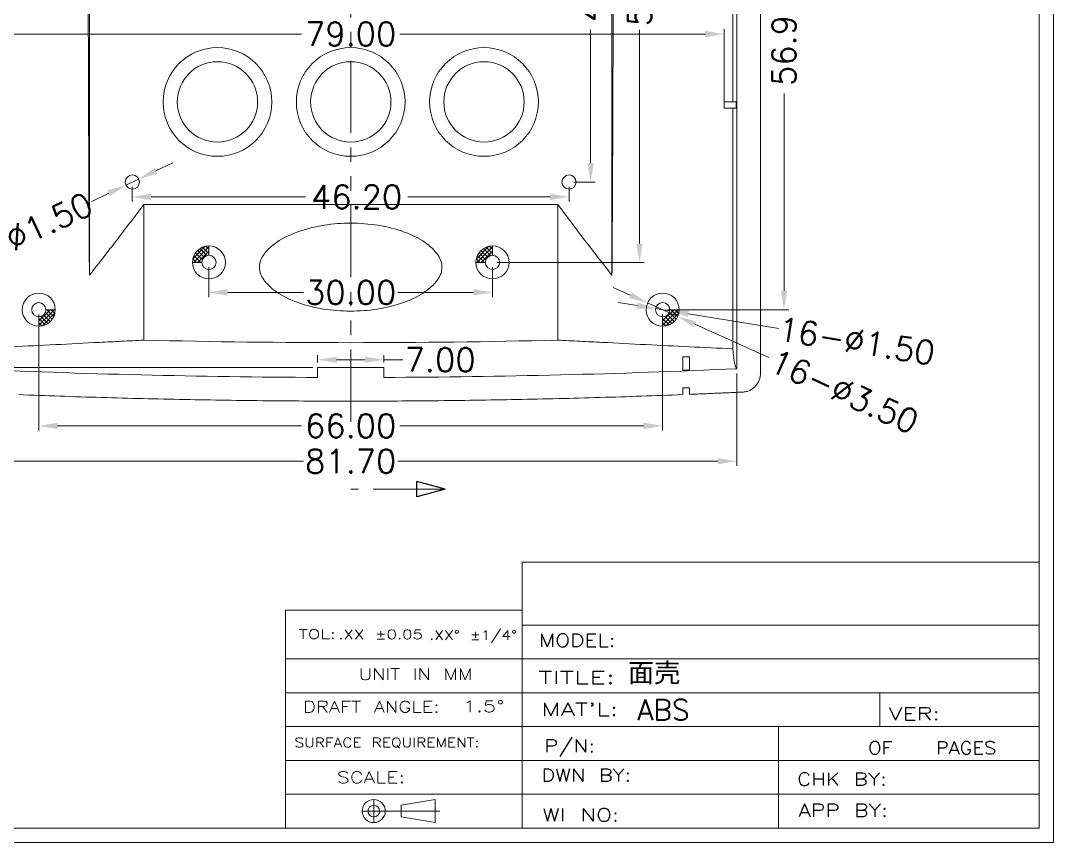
# Model space of a CAD drawing. Header units: millimetres. Extents: x 590 to 905, y 805 to 1028.
# Drawn here: x 795.6 to 904.9, y 804.8 to 891.7 of the extents above; entities that cross this region are included whole.
import ezdxf
from ezdxf.enums import TextEntityAlignment as Align

# ---------------------------------------------------------------- set-up
doc = ezdxf.new("R2010")
doc.units = ezdxf.units.MM
doc.header["$LTSCALE"] = 0.5
doc.linetypes.add('PHANTOM', pattern=[2.5, 1.25, -0.25, 0.25, -0.25, 0.25, -0.25])
doc.layers.add('14', color=7, linetype='Continuous')
doc.layers.add('17', color=7, linetype='Continuous')
doc.styles.get("Standard").update_dxf_attribs({"font": 'txt', "bigfont": 'gbcbig.shx'})
doc.dimstyles.new('ISO-25', dxfattribs={"dimtxt": 2.5, "dimasz": 2, "dimexe": 0.5, "dimexo": 0.5, "dimtad": 0, "dimzin": 1, "dimdsep": 46, "dimtxsty": 'Standard', "dimcen": 0, "dimclrd": 4, "dimclre": 4, "dimclrt": 3, "dimadec": 0, "dimazin": 0, "dimtfac": 1, "dimtmove": 0, "dimatfit": 3, "dimfxl": 1.25, "dimlwd": 9, "dimlwe": 9, "dimarcsym": 0})

# ---------------------------------------------------------------- blocks, each defined once
blk = doc.blocks.new('ASSORTED_DRAFT2')
at = {"color": 13}
for p, q in [((501.72, 469.49, 501.72), (498.72, 470.29)), ((498.72, 468.69), (498.72, 470.29)), ((501.72, 469.49, 501.72), (498.72, 468.69))]:
    blk.add_line(p, q, dxfattribs=at)
blk = doc.blocks.new('*D40')
at = {"color": 4, "lineweight": 9}
for p, q in [((791.04, 883.3), (791.04, 890.81)), ((870.04, 882.95), (870.04, 890.81)), ((793.04, 890.31), (825.34, 890.31)), ((868.04, 890.31), (835.75, 890.31))]:
    blk.add_line(p, q, dxfattribs=at)
for points in [[(793.04, 890.64), (793.04, 889.97), (791.04, 890.31)], [(868.04, 890.64), (868.04, 889.97), (870.04, 890.31)]]:
    blk.add_solid(points, dxfattribs=at)
at = {"layer": 'Defpoints', "color": 0, "lineweight": 9}
for p in [(870.04, 890.31), (791.04, 882.8), (870.04, 882.45)]:
    blk.add_point(p, dxfattribs=at)
at = {"color": 3, "lineweight": 9, "insert": (830.54, 890.31), "char_height": 2.5, "attachment_point": 5}
blk.add_mtext('79.00', dxfattribs=at)
blk = doc.blocks.new('*D42')
at = {"color": 4, "lineweight": 9}
for p, q in [((815.54, 865.65), (815.54, 862.48)), ((845.54, 865.65), (845.54, 862.48)), ((817.54, 862.98), (825.54, 862.98)), ((843.54, 862.98), (835.54, 862.98))]:
    blk.add_line(p, q, dxfattribs=at)
for points in [[(817.54, 863.32), (817.54, 862.65), (815.54, 862.98)], [(843.54, 863.32), (843.54, 862.65), (845.54, 862.98)]]:
    blk.add_solid(points, dxfattribs=at)
at = {"layer": 'Defpoints', "color": 0, "lineweight": 9}
for p in [(815.54, 866.15), (845.54, 866.15), (845.54, 862.98)]:
    blk.add_point(p, dxfattribs=at)
at = {"color": 3, "lineweight": 9, "insert": (830.54, 862.98), "char_height": 2.5, "attachment_point": 5}
blk.add_mtext('30.00', dxfattribs=at)
blk = doc.blocks.new('*D43')
at = {"color": 4, "lineweight": 9}
for p, q in [((797.54, 860.65), (797.54, 848.36)), ((863.54, 860.65), (863.54, 848.36)), ((799.54, 848.86), (825.34, 848.86)), ((861.54, 848.86), (835.75, 848.86))]:
    blk.add_line(p, q, dxfattribs=at)
for points in [[(799.54, 849.19), (799.54, 848.52), (797.54, 848.86)], [(861.54, 849.19), (861.54, 848.52), (863.54, 848.86)]]:
    blk.add_solid(points, dxfattribs=at)
at = {"layer": 'Defpoints', "color": 0, "lineweight": 9}
for p in [(797.54, 861.15), (863.54, 861.15), (863.54, 848.86)]:
    blk.add_point(p, dxfattribs=at)
at = {"color": 3, "lineweight": 9, "insert": (830.54, 848.86), "char_height": 2.5, "attachment_point": 5}
blk.add_mtext('66.00', dxfattribs=at)
blk = doc.blocks.new('*D44')
at = {"color": 4, "lineweight": 9}
for p, q in [((827.04, 855.55), (827.04, 856.35)), ((829.04, 855.85), (832.04, 855.85)), ((834.04, 855.55), (834.04, 856.35)), ((834.04, 855.85), (836.04, 855.85))]:
    blk.add_line(p, q, dxfattribs=at)
for points in [[(829.04, 856.18), (829.04, 855.52), (827.04, 855.85)], [(832.04, 856.18), (832.04, 855.52), (834.04, 855.85)]]:
    blk.add_solid(points, dxfattribs=at)
at = {"layer": 'Defpoints', "color": 0, "lineweight": 9}
for p in [(834.04, 855.85), (827.04, 855.05), (834.04, 855.05)]:
    blk.add_point(p, dxfattribs=at)
at = {"color": 3, "lineweight": 9, "insert": (840, 855.85), "char_height": 2.5, "attachment_point": 5}
blk.add_mtext('7.00', dxfattribs=at)
blk = doc.blocks.new('*D45')
at = {"color": 4, "lineweight": 9}
for p, q in [((860.83, 861.59), (858.85, 861.91)), ((862.8, 861.27), (864.28, 861.03)), ((875.83, 859.16), (866.26, 860.71))]:
    blk.add_line(p, q, dxfattribs=at)
for points in [[(860.88, 861.92), (860.78, 861.26), (862.8, 861.27)], [(866.31, 861.04), (866.2, 860.38), (864.28, 861.03)]]:
    blk.add_solid(points, dxfattribs=at)
at = {"layer": 'Defpoints', "color": 0, "lineweight": 9}
for p in [(862.8, 861.27), (864.28, 861.03)]:
    blk.add_point(p, dxfattribs=at)
at = {"color": 3, "lineweight": 9, "insert": (884.06, 857.83), "char_height": 2.5, "attachment_point": 5, "rotation": 350.8014}
blk.add_mtext('16-∅1.50', dxfattribs=at)
blk = doc.blocks.new('*D46')
at = {"color": 4, "lineweight": 9}
for p, q in [((860.12, 862.69), (858.3, 863.51)), ((861.95, 861.87), (865.14, 860.43)), ((874.79, 856.09), (866.96, 859.61))]:
    blk.add_line(p, q, dxfattribs=at)
for points in [[(860.26, 862.99), (859.99, 862.38), (861.95, 861.87)], [(867.1, 859.91), (866.83, 859.31), (865.14, 860.43)]]:
    blk.add_solid(points, dxfattribs=at)
at = {"layer": 'Defpoints', "color": 0, "lineweight": 9}
for p in [(861.95, 861.87), (865.14, 860.43)]:
    blk.add_point(p, dxfattribs=at)
at = {"color": 3, "lineweight": 9, "insert": (882.76, 852.49), "char_height": 2.5, "attachment_point": 5, "rotation": 335.7609}
blk.add_mtext('16-∅3.50', dxfattribs=at)
blk = doc.blocks.new('*D52')
at = {"color": 4, "lineweight": 9}
for p, q in [((807.44, 874.15), (807.44, 872.58)), ((853.64, 874.15), (853.64, 872.58)), ((809.44, 873.08), (825.75, 873.08)), ((851.64, 873.08), (836.58, 873.08))]:
    blk.add_line(p, q, dxfattribs=at)
for points in [[(809.44, 873.42), (809.44, 872.75), (807.44, 873.08)], [(851.64, 873.42), (851.64, 872.75), (853.64, 873.08)]]:
    blk.add_solid(points, dxfattribs=at)
at = {"layer": 'Defpoints', "color": 0, "lineweight": 9}
for p in [(807.44, 874.65), (853.64, 874.65), (853.64, 873.08)]:
    blk.add_point(p, dxfattribs=at)
at = {"color": 3, "lineweight": 9, "insert": (831.17, 873.08), "char_height": 2.5, "attachment_point": 5}
blk.add_mtext('46.20', dxfattribs=at)
blk = doc.blocks.new('*D53')
at = {"color": 4, "lineweight": 9}
for p, q in [((854.63, 918.12), (856.42, 918.12)), ((855.92, 916.12), (855.92, 902.01)), ((855.92, 876.65), (855.92, 890.76)), ((854.14, 874.65), (856.42, 874.65))]:
    blk.add_line(p, q, dxfattribs=at)
for points in [[(855.59, 916.12), (856.26, 916.12), (855.92, 918.12)], [(855.59, 876.65), (856.26, 876.65), (855.92, 874.65)]]:
    blk.add_solid(points, dxfattribs=at)
at = {"layer": 'Defpoints', "color": 0, "lineweight": 9}
for p in [(854.13, 918.12), (853.64, 874.65), (855.92, 874.65)]:
    blk.add_point(p, dxfattribs=at)
at = {"color": 3, "lineweight": 9, "insert": (855.92, 896.39), "char_height": 2.5, "attachment_point": 5, "rotation": 90}
blk.add_mtext('43.48', dxfattribs=at)
blk = doc.blocks.new('*D55')
at = {"color": 4, "lineweight": 9}
for p, q in [((809.93, 875.83), (811.74, 876.68)), ((808.12, 874.97), (806.77, 874.33)), ((803.15, 872.61), (804.96, 873.47))]:
    blk.add_line(p, q, dxfattribs=at)
for points in [[(809.79, 876.13), (810.07, 875.53), (808.12, 874.97)], [(804.82, 873.77), (805.1, 873.17), (806.77, 874.33)]]:
    blk.add_solid(points, dxfattribs=at)
at = {"layer": 'Defpoints', "color": 0, "lineweight": 9}
for p in [(806.77, 874.33), (808.12, 874.97)]:
    blk.add_point(p, dxfattribs=at)
at = {"color": 3, "lineweight": 9, "insert": (798.63, 870.47), "char_height": 2.5, "attachment_point": 5, "rotation": 25.3765}
blk.add_mtext('∅1.50', dxfattribs=at)
blk = doc.blocks.new('*D62')
at = {"color": 4, "lineweight": 9}
for p, q in [((861.1, 916.12), (861.1, 901.17)), ((861.1, 868.15), (861.1, 890.75)), ((846.04, 866.15), (861.6, 866.15))]:
    blk.add_line(p, q, dxfattribs=at)
for points in [[(860.76, 916.12), (861.43, 916.12), (861.1, 918.12)], [(860.76, 868.15), (861.43, 868.15), (861.1, 866.15)]]:
    blk.add_solid(points, dxfattribs=at)
at = {"layer": 'Defpoints', "color": 0, "lineweight": 9}
for p in [(861.1, 918.12), (861.1, 918.12), (845.54, 866.15)]:
    blk.add_point(p, dxfattribs=at)
at = {"color": 3, "lineweight": 9, "insert": (861.1, 895.96), "char_height": 2.5, "attachment_point": 5, "rotation": 90}
blk.add_mtext('51.97', dxfattribs=at)
blk = doc.blocks.new('*D133')
at = {"color": 4, "lineweight": 9}
for p, q in [((789.69, 854.41), (789.69, 844.62)), ((871.39, 854.41), (871.39, 844.62)), ((791.69, 845.12), (825.54, 845.12)), ((869.39, 845.12), (835.54, 845.12))]:
    blk.add_line(p, q, dxfattribs=at)
for points in [[(791.69, 845.45), (791.69, 844.79), (789.69, 845.12)], [(869.39, 845.45), (869.39, 844.79), (871.39, 845.12)]]:
    blk.add_solid(points, dxfattribs=at)
at = {"layer": 'Defpoints', "color": 0, "lineweight": 9}
for p in [(789.69, 854.91), (871.39, 854.91), (871.39, 845.12)]:
    blk.add_point(p, dxfattribs=at)
at = {"color": 3, "lineweight": 9, "insert": (830.54, 845.12), "char_height": 2.5, "attachment_point": 5}
blk.add_mtext('81.70', dxfattribs=at)
blk = doc.blocks.new('*D134')
at = {"color": 4, "lineweight": 9}
for p, q in [((784.05, 918.12), (778.52, 918.12)), ((779.02, 916.12), (779.02, 892)), ((779.02, 857.05), (779.02, 881.17)), ((826.54, 855.05), (778.52, 855.05))]:
    blk.add_line(p, q, dxfattribs=at)
for points in [[(778.69, 916.12), (779.36, 916.12), (779.02, 918.12)], [(778.69, 857.05), (779.36, 857.05), (779.02, 855.05)]]:
    blk.add_solid(points, dxfattribs=at)
at = {"layer": 'Defpoints', "color": 0, "lineweight": 9}
for p in [(779.02, 918.12), (784.55, 918.12), (827.04, 855.05)]:
    blk.add_point(p, dxfattribs=at)
at = {"color": 3, "lineweight": 9, "insert": (779.02, 886.59), "char_height": 2.5, "attachment_point": 5, "rotation": 90}
blk.add_mtext('63.08', dxfattribs=at)
blk = doc.blocks.new('*D135')
at = {"color": 4, "lineweight": 9}
for p, q in [((876.33, 918.12), (875.88, 918.12)), ((876.38, 916.12), (876.38, 895.26)), ((876.38, 863.15), (876.38, 884.01)), ((864.04, 861.15), (876.88, 861.15))]:
    blk.add_line(p, q, dxfattribs=at)
for points in [[(876.05, 916.12), (876.72, 916.12), (876.38, 918.12)], [(876.05, 863.15), (876.72, 863.15), (876.38, 861.15)]]:
    blk.add_solid(points, dxfattribs=at)
at = {"layer": 'Defpoints', "color": 0, "lineweight": 9}
for p in [(876.83, 918.12), (863.54, 861.15), (876.38, 861.15)]:
    blk.add_point(p, dxfattribs=at)
at = {"color": 3, "lineweight": 9, "insert": (876.38, 889.64), "char_height": 2.5, "attachment_point": 5, "rotation": 90}
blk.add_mtext('56.97', dxfattribs=at)
blk = doc.blocks.new('*T167')
at = {"linetype": 'ByBlock', "width": 1.2}
blk.add_text('WI NO:', height=1.8, dxfattribs=at).set_placement((320.43, 5.76), (331.23, 5.76), align=Align.FIT)
blk = doc.blocks.new('*T171')
at = {"linetype": 'ByBlock', "width": 1.090909}
blk.add_text('DRAFT ANGLE:', height=1.6, dxfattribs=at).set_placement((279.54, 21.07), (298.74, 21.07), align=Align.FIT)
blk = doc.blocks.new('*T173')
at = {"linetype": 'ByBlock', "width": 1.111111}
blk.add_text('UNIT IN MM', height=1.6, dxfattribs=at).set_placement((287.36, 25.63), (303.36, 25.63), align=Align.FIT)
blk = doc.blocks.new('*T170')
at = {"linetype": 'ByBlock', "width": 1.309524}
blk.add_text('.XX %%p0.05', height=1.3, dxfattribs=at).set_placement((284.48, 31.39), (296.39, 31.39), align=Align.FIT)
blk = doc.blocks.new('*T174')
at = {"linetype": 'ByBlock', "width": 1.2}
blk.add_text('SCALE:', height=1.6, dxfattribs=at).set_placement((284.27, 11.14), (293.87, 11.14), align=Align.FIT)
blk = doc.blocks.new('*T172')
at = {"linetype": 'ByBlock', "width": 1.071429}
blk.add_text('SURFACE REQUIREMENT:', height=1.3, dxfattribs=at).set_placement((278.32, 16.19), (304.32, 16.19), align=Align.FIT)
blk = doc.blocks.new('*T169')
at = {"linetype": 'ByBlock', "width": 1.333333}
blk.add_text('TOL:', height=1.3, dxfattribs=at).set_placement((278.91, 31.43), (284.11, 31.43), align=Align.FIT)
blk = doc.blocks.new('*T175')
at = {"linetype": 'ByBlock', "width": 1.571429}
blk.add_text('1.5%%d', height=1.6, dxfattribs=at).set_placement((301.97, 21.12), (307.84, 21.12), align=Align.FIT)
blk = doc.blocks.new('*T168')
at = {"linetype": 'ByBlock', "width": 1.1875}
blk.add_text('.XX%%d %%p1/4%%d', height=1.3, dxfattribs=at).set_placement((297.28, 31.29), (309.63, 31.29), align=Align.FIT)
blk = doc.blocks.new('*T179')
at = {"linetype": 'ByBlock', "width": 1.285714}
blk.add_text('TITLE:', height=1.8, dxfattribs=at).set_placement((319.85, 25.09), (330.65, 25.09), align=Align.FIT)
blk = doc.blocks.new('*T176')
at = {"linetype": 'ByBlock', "width": 1.2}
blk.add_text('MODEL:', height=1.8, dxfattribs=at).set_placement((319.94, 30.3), (330.74, 30.3), align=Align.FIT)
blk = doc.blocks.new('*T178')
at = {"linetype": 'ByBlock', "width": 1.333333}
blk.add_text('P/N:', height=1.8, dxfattribs=at).set_placement((320.66, 15.46), (327.86, 15.46), align=Align.FIT)
blk = doc.blocks.new('*T177')
at = {"linetype": 'ByBlock', "width": 1.105263}
blk.add_text('DWN BY:', height=1.8, dxfattribs=at).set_placement((320.3, 11.35), (332.9, 11.35), align=Align.FIT)
blk = doc.blocks.new('*T180')
at = {"linetype": 'ByBlock', "width": 1.333333}
blk.add_text("MAT'L:", height=1.8, dxfattribs=at).set_placement((320.26, 20.61), (331.06, 20.61), align=Align.FIT)
blk = doc.blocks.new('*T165')
at = {"linetype": 'ByBlock', "width": 1.166667}
blk.add_text('APP BY:', height=1.8, dxfattribs=at).set_placement((356.43, 6.4), (369.03, 6.4), align=Align.FIT)
blk = doc.blocks.new('*T182')
at = {"linetype": 'ByBlock', "width": 1.034483}
blk.add_text('OF   PAGES', height=1.8, dxfattribs=at).set_placement((366.25, 15.18), (384.25, 15.18), align=Align.FIT)
blk = doc.blocks.new('*T181')
at = {"linetype": 'ByBlock', "width": 1.2}
blk.add_text('VER:', height=1.8, dxfattribs=at).set_placement((369.15, 19.98), (376.35, 19.98), align=Align.FIT)
blk = doc.blocks.new('*T166')
at = {"linetype": 'ByBlock', "width": 1.166667}
blk.add_text('CHK BY:', height=1.8, dxfattribs=at).set_placement((356.26, 10.79), (368.86, 10.79), align=Align.FIT)

msp = doc.modelspace()

# ---------------------------------------------------------------- hatches: boundary and pattern name
at = {"lineweight": 9}
h = msp.add_hatch(dxfattribs=at)
h.set_pattern_fill('ANSI37', color=6, scale=0.1, angle=180, style=0)
h.set_pattern_definition([(225, (1613.08706, 1727.2973), (0.2245064, -0.2245064), []), (315, (1613.08706, 1727.2973), (0.2245064, 0.2245064), [])])
h.paths.add_polyline_path([(813.794, 866.149), (814.794, 866.149, -0.4142136), (815.544, 866.899), (815.544, 867.899, 0.4142136)])
h = msp.add_hatch(dxfattribs=at)
h.set_pattern_fill('ANSI37', color=6, scale=0.1, angle=180, style=0)
h.set_pattern_definition([(225, (1643.08706, 1727.2973), (0.2245064, -0.2245064), []), (315, (1643.08706, 1727.2973), (0.2245064, 0.2245064), [])])
h.paths.add_polyline_path([(843.794, 866.149), (844.794, 866.149, -0.4142136), (845.544, 866.899), (845.544, 867.899, 0.4142136)])
h = msp.add_hatch(dxfattribs=at)
h.set_pattern_fill('ANSI37', color=6, scale=0.1, style=0)
h.paths.add_polyline_path([(799.294, 861.149), (798.294, 861.149, -0.4142136), (797.544, 860.399), (797.544, 859.399, 0.4142136)])
h = msp.add_hatch(dxfattribs=at)
h.set_pattern_fill('ANSI37', color=6, scale=0.1, style=0)
h.set_pattern_definition([(45, (66, 1e-13), (-0.2245064, 0.2245064), []), (135, (66, 1e-13), (-0.2245064, -0.2245064), [])])
h.paths.add_polyline_path([(865.294, 861.149), (864.294, 861.149, -0.4142136), (863.544, 860.399), (863.544, 859.399, 0.4142136)])

# ---------------------------------------------------------------- linework, layer by layer
at = {"color": 7, "linetype": 'Continuous', "lineweight": 9}
for p, q in [((904.873, 804.802), (904.873, 1027.552)), ((903.373, 806.302), (903.373, 1026.052)), ((591.373, 806.302), (903.373, 806.302)), ((589.873, 804.802), (904.873, 804.802))]:
    msp.add_line(p, q, dxfattribs=at)
at = {"color": 6, "lineweight": 9}
for p, q in [((815.544, 866.899), (815.544, 867.899)), ((845.544, 866.899), (845.544, 867.899)), ((814.794, 866.149), (813.794, 866.149)), ((844.794, 866.149), (843.794, 866.149)), ((798.294, 861.149), (799.294, 861.149)), ((864.294, 861.149), (865.294, 861.149)), ((797.544, 860.399), (797.544, 859.399)), ((863.544, 860.399), (863.544, 859.399))]:
    msp.add_line(p, q, dxfattribs=at)
at = {"lineweight": 9}
for p, q in [((848.683, 834.45), (903.373, 834.45)), ((848.683, 834.45), (848.683, 806.302)), ((903.373, 834.45), (903.373, 806.302)), ((823.654, 829.377), (823.654, 806.302)), ((823.654, 829.377), (848.683, 829.377)), ((848.683, 829.377), (848.683, 806.302)), ((848.683, 827.78), (903.373, 827.78)), ((848.683, 824.199), (823.654, 824.199)), ((848.683, 824.199), (903.373, 824.199)), ((823.654, 820.621), (848.683, 820.621)), ((848.683, 820.621), (903.373, 820.621)), ((886.509, 817.041), (886.509, 820.621)), ((823.654, 817.041), (848.683, 817.041)), ((848.683, 817.041), (903.373, 817.041)), ((875.787, 817.041), (875.787, 806.302)), ((823.654, 813.461), (848.683, 813.461)), ((848.683, 813.461), (903.373, 813.461)), ((823.654, 809.882), (848.683, 809.882)), ((848.683, 809.882), (903.373, 809.882)), ((835.866, 808.721), (839.471, 809.326)), ((835.866, 808.721), (835.866, 807.494)), ((839.471, 809.326), (839.471, 806.889)), ((835.866, 807.494), (839.471, 806.889))]:
    msp.add_line(p, q, dxfattribs=at)
at = {"color": 3, "lineweight": 9}
for p, q in [((832.982, 809.326), (832.982, 806.889)), ((831.764, 808.107), (839.97, 808.107))]:
    msp.add_line(p, q, dxfattribs=at)
at = {"lineweight": 9}
for radius in [1.218, 0.614]:
    msp.add_circle((832.982, 808.107), radius, dxfattribs=at)
at = {"layer": '14', "color": 7, "linetype": 'Continuous', "lineweight": 9}
for p, q in [((871.393, 978.216), (871.393, 854.909)), ((873.894, 978.628), (873.894, 854.431)), ((870.95, 883.149), (870.95, 933.149)), ((871.31, 883.149), (870.044, 883.149)), ((870.044, 883.149), (870.044, 882.449)), ((871.31, 882.449), (871.31, 883.149)), ((870.044, 882.449), (871.31, 882.449)), ((870.95, 857.01), (870.95, 882.449)), ((808.649, 857.93), (808.649, 872.278)), ((852.438, 872.278), (808.649, 872.278)), ((852.438, 872.278), (852.438, 857.93)), ((866.394, 856.149), (865.694, 856.149)), ((865.694, 856.149), (865.694, 854.744)), ((866.394, 854.772), (866.394, 856.149)), ((827.044, 855.049), (827.044, 853.981)), ((827.044, 855.049), (834.044, 855.049)), ((834.044, 855.049), (834.044, 853.981)), ((865.694, 852.892), (866.394, 852.892)), ((865.694, 852.892), (865.694, 852.164)), ((866.394, 852.892), (866.394, 852.192))]:
    msp.add_line(p, q, dxfattribs=at)
at = {"layer": '14', "color": 7, "linetype": 'Continuous', "lineweight": 9, "extrusion": (0, 0, -1)}
for centre, radius in [((-816.444, 883.124), 5.75), ((-830.544, 883.124), 5.75), ((-844.644, 883.124), 5.75), ((-816.444, 883.124), 4.25), ((-830.544, 883.124), 4.25), ((-844.644, 883.124), 4.25), ((-807.444, 874.649), 0.75), ((-853.644, 874.649), 0.75), ((-815.544, 866.149), 1.75), ((-815.544, 866.149), 0.75), ((-797.544, 861.149), 1.75), ((-797.544, 861.149), 0.75)]:
    msp.add_circle(centre, radius, dxfattribs=at)
at = {"layer": '14', "color": 7, "linetype": 'Continuous', "lineweight": 9}
for centre, radius in [((845.544, 866.149), 1.75), ((845.544, 866.149), 0.75), ((863.544, 861.149), 1.75), ((863.544, 861.149), 0.75)]:
    msp.add_circle(centre, radius, dxfattribs=at)
for points, knots in [([(802.903, 864.797), (802.884, 867.656), (802.867, 870.514), (802.836, 876.231), (802.823, 879.089), (802.79, 887.664), (802.777, 893.381), (802.761, 910.532), (802.783, 921.966), (802.839, 933.399)], [0, 0, 0, 0, 0.125, 0.125, 0.25, 0.25, 0.5, 0.5, 1, 1, 1, 1]), ([(802.904, 933.402), (802.904, 930.559), (802.904, 927.706), (802.904, 923.415), (802.904, 921.981), (802.904, 919.115), (802.904, 917.682), (802.905, 910.513), (802.905, 904.772), (802.905, 897.589), (802.905, 896.152), (802.905, 893.28), (802.904, 891.845), (802.904, 887.544), (802.904, 884.681), (802.904, 880.395), (802.904, 878.966), (802.904, 876.116), (802.904, 874.694), (802.904, 870.437), (802.904, 867.611), (802.903, 864.797)], [0, 0, 0, 0, 0.125, 0.125, 0.1875, 0.1875, 0.25, 0.25, 0.5, 0.5, 0.5625, 0.5625, 0.625, 0.625, 0.75, 0.75, 0.8125, 0.8125, 0.875, 0.875, 1, 1, 1, 1]), ([(858.183, 933.402), (858.183, 930.559), (858.183, 927.706), (858.183, 923.415), (858.183, 921.981), (858.183, 919.115), (858.183, 917.682), (858.182, 910.513), (858.182, 904.772), (858.182, 897.589), (858.182, 896.152), (858.183, 893.28), (858.183, 891.845), (858.183, 887.544), (858.183, 884.681), (858.183, 880.395), (858.183, 878.966), (858.183, 876.116), (858.183, 874.694), (858.183, 870.437), (858.183, 867.611), (858.184, 864.797)], [0, 0, 0, 0, 0.125, 0.125, 0.1875, 0.1875, 0.25, 0.25, 0.5, 0.5, 0.5625, 0.5625, 0.625, 0.625, 0.75, 0.75, 0.8125, 0.8125, 0.875, 0.875, 1, 1, 1, 1]), ([(858.248, 933.399), (858.304, 921.966), (858.326, 910.532), (858.31, 893.381), (858.297, 887.664), (858.264, 879.089), (858.251, 876.231), (858.22, 870.514), (858.203, 867.656), (858.184, 864.797)], [0, 0, 0, 0, 0.5, 0.5, 0.75, 0.75, 0.875, 0.875, 1, 1, 1, 1]), ([(808.649, 872.278), (807.708, 871.015), (806.757, 869.761), (804.84, 867.269), (803.874, 866.03), (802.903, 864.797)], [0, 0, 0, 0, 0.5, 0.5, 1, 1, 1, 1]), ([(852.438, 872.278), (853.379, 871.015), (854.33, 869.761), (856.247, 867.269), (857.213, 866.03), (858.184, 864.797)], [0, 0, 0, 0, 0.5, 0.5, 1, 1, 1, 1]), ([(840.182, 865.422), (840.188, 865.482), (840.192, 865.542), (840.198, 865.844), (840.162, 866.088), (840.005, 866.547), (839.888, 866.763), (839.475, 867.361), (839.123, 867.7), (837.991, 868.6), (837.115, 869.029), (835.316, 869.69), (834.39, 869.923), (832.496, 870.227), (831.532, 870.297), (829.627, 870.3), (828.678, 870.236), (826.79, 869.943), (825.845, 869.711), (824.033, 869.057), (823.155, 868.633), (822.021, 867.752), (821.662, 867.414), (821.236, 866.825), (821.114, 866.612), (820.943, 866.16), (820.896, 865.916), (820.894, 865.671), (820.891, 865.427), (820.93, 865.188), (821.093, 864.727), (821.209, 864.517), (821.626, 863.921), (821.977, 863.585), (823.112, 862.688), (823.981, 862.264), (826.689, 861.273), (828.589, 861.002), (831.47, 860.997), (832.42, 861.063), (834.297, 861.355), (835.229, 861.583), (837.04, 862.234), (837.913, 862.652), (839.059, 863.539), (839.416, 863.874), (839.841, 864.457), (839.965, 864.668), (840.118, 865.063), (840.162, 865.241), (840.182, 865.422)], [0, 0, 0, 0, 0.003884, 0.003884, 0.019509, 0.019509, 0.035134, 0.035134, 0.066384, 0.066384, 0.128884, 0.128884, 0.191384, 0.191384, 0.253884, 0.253884, 0.316384, 0.316384, 0.378884, 0.378884, 0.441384, 0.441384, 0.472634, 0.472634, 0.488259, 0.488259, 0.503884, 0.503884, 0.503884, 0.519509, 0.519509, 0.535134, 0.535134, 0.566384, 0.566384, 0.628884, 0.628884, 0.753884, 0.753884, 0.816384, 0.816384, 0.878884, 0.878884, 0.941384, 0.941384, 0.972634, 0.972634, 0.988259, 0.988259, 1, 1, 1, 1]), ([(790.137, 857.01), (793.172, 857.145), (796.233, 857.296), (800.862, 857.531), (802.411, 857.611), (804.744, 857.73), (805.523, 857.77), (807.084, 857.85), (807.867, 857.89), (808.649, 857.93)], [0, 0, 0, 0, 0.5, 0.5, 0.75, 0.75, 0.875, 0.875, 1, 1, 1, 1]), ([(852.438, 857.93), (845.141, 857.75), (837.843, 857.659), (823.244, 857.659), (815.946, 857.75), (808.649, 857.93)], [0, 0, 0, 0, 0.5, 0.5, 1, 1, 1, 1]), ([(852.438, 857.93), (853.22, 857.89), (854.003, 857.85), (855.564, 857.77), (856.343, 857.73), (858.676, 857.611), (860.225, 857.531), (864.854, 857.296), (867.915, 857.145), (870.95, 857.01)], [0, 0, 0, 0, 0.125, 0.125, 0.25, 0.25, 0.5, 0.5, 1, 1, 1, 1]), ([(789.694, 854.909), (795.916, 854.624), (802.139, 854.404), (814.589, 854.095), (820.816, 854.005), (827.044, 853.981)], [0, 0, 0, 0, 0.5, 0.5, 1, 1, 1, 1]), ([(834.044, 853.981), (840.271, 854.005), (846.498, 854.095), (858.948, 854.404), (865.171, 854.624), (871.393, 854.909)], [0, 0, 0, 0, 0.5, 0.5, 1, 1, 1, 1]), ([(871.985, 852.433), (872.113, 852.439), (872.239, 852.457), (872.423, 852.502), (872.484, 852.519), (872.604, 852.561), (872.664, 852.585), (872.838, 852.664), (872.947, 852.727), (873.154, 852.873), (873.252, 852.958), (873.427, 853.141), (873.505, 853.24), (873.609, 853.4), (873.641, 853.456), (873.699, 853.569), (873.726, 853.627), (873.797, 853.803), (873.832, 853.924), (873.881, 854.175), (873.894, 854.303), (873.894, 854.431)], [0, 0, 0, 0, 0.125, 0.125, 0.1875, 0.1875, 0.25, 0.25, 0.375, 0.375, 0.5, 0.5, 0.625, 0.625, 0.6875, 0.6875, 0.75, 0.75, 0.875, 0.875, 1, 1, 1, 1])]:
    msp.add_open_spline(points, degree=3, knots=knots, dxfattribs=at)
for points, degree in [([(871.393, 854.909), (871.243, 854.92), (871.094, 855.612), (870.95, 857.01)], 3), ([(865.694, 854.744), (865.927, 854.753), (866.16, 854.762), (866.394, 854.772)], 3), ([(795.394, 852.164), (830.544, 850.784), (865.694, 852.164)], 2), ([(866.394, 852.192), (869.189, 852.304), (871.985, 852.433)], 2)]:
    msp.add_open_spline(points, degree=degree, dxfattribs=at)
at = {"layer": '17', "color": 1, "linetype": 'PHANTOM', "lineweight": 9, "ltscale": 12.220669}
for p, q in [((830.544, 849.296), (830.544, 986.928)), ((840.544, 842.159), (830.544, 842.159))]:
    msp.add_line(p, q, dxfattribs=at)

# ---------------------------------------------------------------- block references
at = {"lineweight": 9, "xscale": 0.7522641976238447, "yscale": 0.7522641976238447, "zscale": 0.752264197624054}
for name, p in [('*T169', (615.223, 802.696)), ('*T170', (615.223, 802.696)), ('*T168', (615.223, 802.696)), ('*T176', (609.767, 802.696)), ('*T173', (615.223, 802.696)), ('*T179', (609.767, 802.696)), ('*T171', (615.223, 802.696)), ('*T175', (615.223, 802.696)), ('*T180', (609.767, 802.696)), ('*T181', (609.767, 802.696)), ('*T172', (615.223, 802.696)), ('*T178', (609.767, 802.696)), ('*T182', (609.767, 802.696)), ('*T174', (615.223, 802.696)), ('*T177', (609.767, 802.696)), ('*T166', (609.767, 802.696)), ('*T165', (609.767, 802.696)), ('*T167', (609.767, 802.696))]:
    msp.add_blockref(name, p, dxfattribs=at)
at = {"layer": '17', "color": 1, "linetype": 'PHANTOM', "lineweight": 9, "ltscale": 12.220669}
msp.add_blockref('ASSORTED_DRAFT2', (338.819, 372.668), dxfattribs=at)

# ---------------------------------------------------------------- texts
at = {"color": 3, "lineweight": 9, "insert": (859.879, 823.76), "char_height": 2.02756, "width": 812.99146, "attachment_point": 1}
msp.add_mtext('{\\fSimSun|b0|i0|c134|p54;面壳}', dxfattribs=at)
at = {"color": 3, "linetype": 'Continuous', "lineweight": 9, "insert": (860.866, 819.898), "char_height": 2.187, "width": 13.81358, "attachment_point": 1}
msp.add_mtext('ABS', dxfattribs=at)

# ---------------------------------------------------------------- dimensions: what is measured, and where the dimension line sits
at = {"lineweight": 9}
for base, p1, p2, picture, middle in [((779.022094219, 918.123652731), (827.043527866, 855.048652731), (784.553732153, 918.123652731), '*D134', (779.022094219, 886.586152731)), ((855.92391939, 874.648652731), (854.126857164, 918.123652731), (853.643527866, 874.648652731), '*D53', (855.92391939, 896.386152731)), ((876.3837643, 861.148652731), (876.833080454, 918.123652731), (863.543527866, 861.148652731), '*D135', (876.3837643, 889.636152731))]:
    dim = msp.add_linear_dim(base=base, p1=p1, p2=p2, angle=90, dimstyle='ISO-25', dxfattribs=at)
    dim.commit()
    dim.dimension.update_dxf_attribs({"geometry": picture, "text_midpoint": middle})
dim = msp.add_linear_dim(base=(861.095601993, 918.123652731), p1=(845.543527866, 866.148652731), p2=(861.095601993, 918.123652731), angle=90, dimstyle='ISO-25', dxfattribs=at)
dim.commit()
dim.dimension.update_dxf_attribs({"geometry": '*D62', "text_midpoint": (861.095601993, 895.962913648), "dimtype": 160})
for base, p1, p2, picture, middle in [((870.044, 890.308), (791.044, 882.799), (870.044, 882.449), '*D40', (830.544, 890.308)), ((853.644, 873.083), (807.444, 874.649), (853.644, 874.649), '*D52', (831.165, 873.083)), ((845.544, 862.985), (815.544, 866.149), (845.544, 866.149), '*D42', (830.544, 862.985)), ((834.044, 855.849), (827.044, 855.049), (834.044, 855.049), '*D44', (840.002, 855.849))]:
    dim = msp.add_linear_dim(base=base, p1=p1, p2=p2, dimstyle='ISO-25', dxfattribs=at)
    dim.commit()
    dim.dimension.update_dxf_attribs({"geometry": picture, "text_midpoint": middle, "dimtype": 160})
dim = msp.add_diameter_dim_2p(p1=(808.121, 874.97), p2=(806.766, 874.327), dimstyle='ISO-25', dxfattribs=at)
dim.commit()
dim.dimension.update_dxf_attribs({"geometry": '*D55', "text_midpoint": (798.634, 870.47)})
for p1, p2, picture, middle in [((861.948, 861.867), (865.139, 860.43), '*D46', (882.765, 852.494)), ((862.803, 861.269), (864.284, 861.029), '*D45', (884.059, 857.826))]:
    dim = msp.add_diameter_dim_2p(p1=p1, p2=p2, text='16-<>', dimstyle='ISO-25', dxfattribs=at)
    dim.commit()
    dim.dimension.update_dxf_attribs({"geometry": picture, "text_midpoint": middle, "dimtype": 163})
for base, p1, p2, picture, middle in [((863.544, 848.855), (797.544, 861.149), (863.544, 861.149), '*D43', (830.544, 848.855)), ((871.393, 845.122), (789.694, 854.909), (871.393, 854.909), '*D133', (830.544, 845.122))]:
    dim = msp.add_linear_dim(base=base, p1=p1, p2=p2, dimstyle='ISO-25', dxfattribs=at)
    dim.commit()
    dim.dimension.update_dxf_attribs({"geometry": picture, "text_midpoint": middle})

doc.saveas('drawing.dxf')
